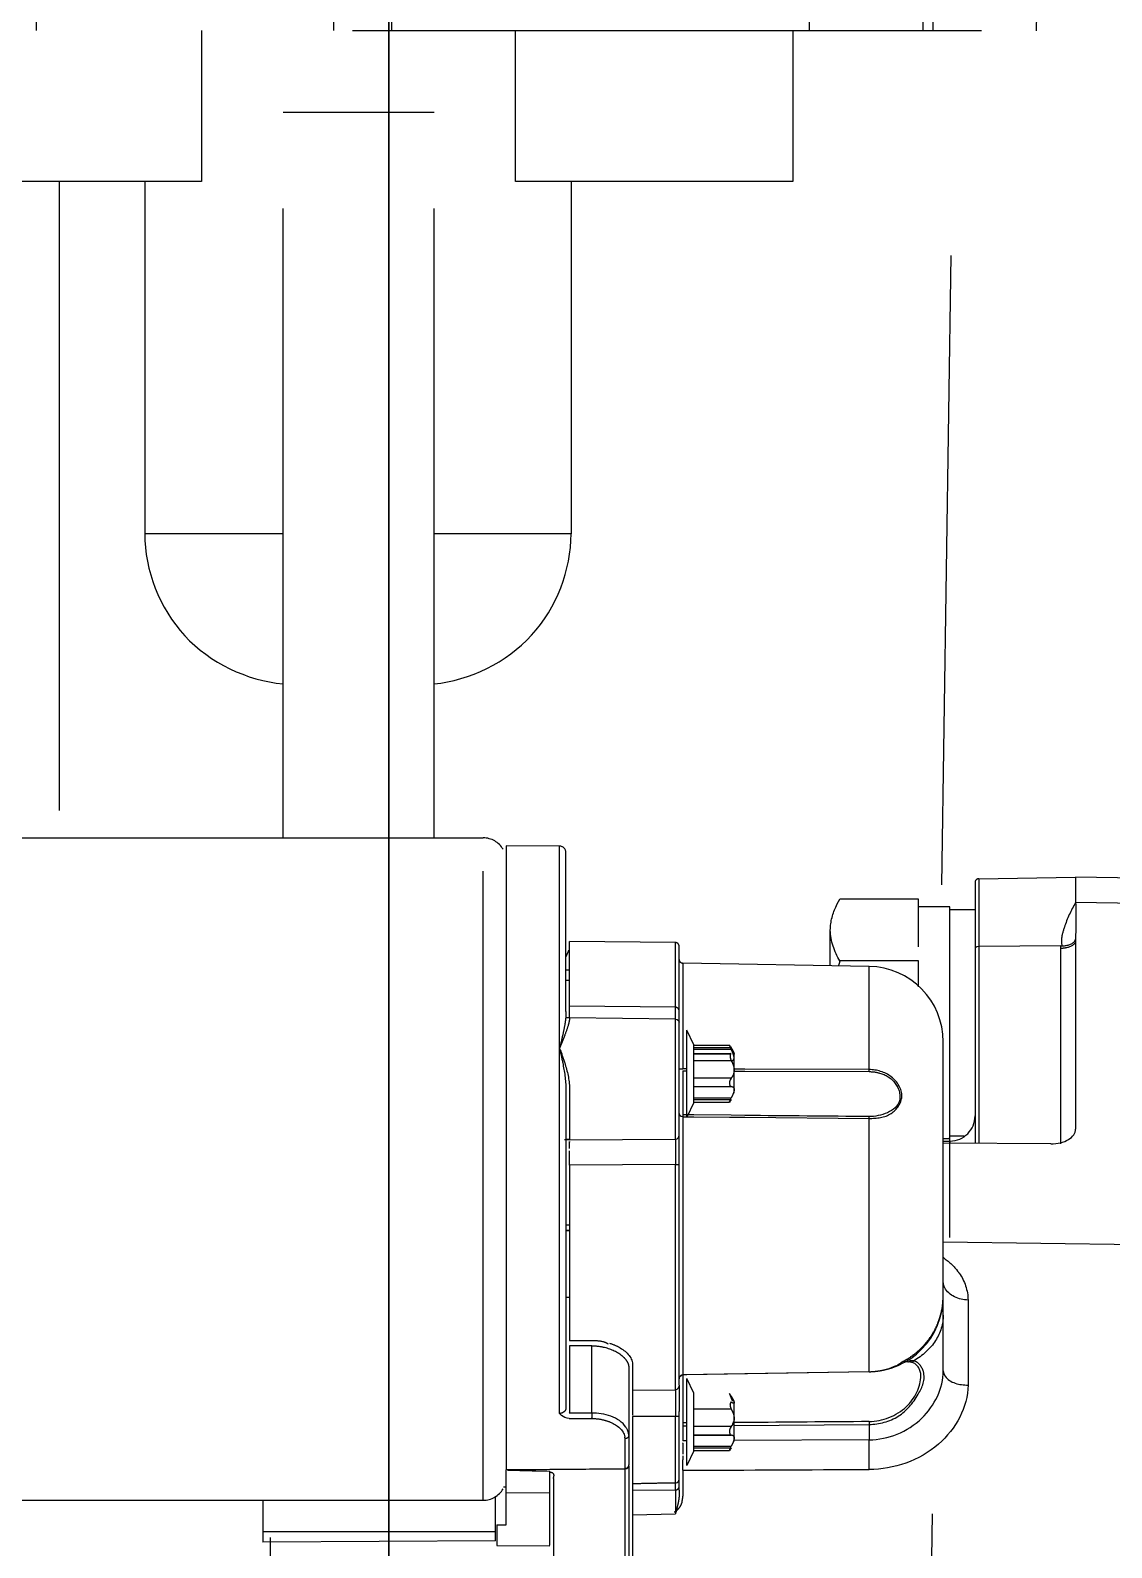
# Model space of a CAD drawing. Header units: millimetres. Extents: x 17886 to 18265, y -8727 to -7321.
# Drawn here: x 17938.202 to 17939.062, y -8657.989 to -8656.784 of the extents above; entities that cross this region are included whole.
import ezdxf

# ---------------------------------------------------------------- set-up
doc = ezdxf.new("R2010")
doc.units = ezdxf.units.MM
doc.linetypes.add('EPL_DASH', pattern=[1, 0.5, -0.5])
for name, color, linetype in [('09__COSM', 7, 'Continuous'), ('2630768_VG06DXF_CONTINUOUS_LINE', 7, 'Continuous'), ('3884027_DKREDXF_CONTINUOUS_LINE', 7, 'Continuous')]:
    doc.layers.add(name, color=color, linetype=linetype)
doc.layers.add('CRTANJE', color=4, linetype='Continuous', lineweight=30)

msp = doc.modelspace()

# ---------------------------------------------------------------- linework, layer by layer
at = {"layer": '09__COSM', "color": 2, "linetype": 'EPL_DASH'}
msp.add_line((17938.89657, -8659.4622), (17938.94041, -8656.54294), dxfattribs=at)
at = {"layer": '2630768_VG06DXF_CONTINUOUS_LINE', "color": 7, "linetype": 'EPL_DASH'}
msp.add_line((17939.0018, -8656.78385), (17939.002, -8656.77057), dxfattribs=at)
at = {"layer": '3884027_DKREDXF_CONTINUOUS_LINE', "color": 7, "linetype": 'EPL_DASH'}
for p, q in [((17938.20665, -8656.77057), (17938.20665, -8656.78357)), ((17938.48918, -8656.77057), (17938.48918, -8656.78357)), ((17938.91141, -8656.77057), (17938.91141, -8656.78357)), ((17938.91951, -8656.77057), (17938.91951, -8656.78357)), ((17938.90797, -8657.51182), (17938.90797, -8657.47392)), ((17938.93297, -8657.66407), (17938.93297, -8657.48007)), ((17938.63074, -8657.56828), (17938.63074, -8657.50763)), ((17939.03297, -8657.50569), (17939.03297, -8657.50697)), ((17938.90797, -8657.54353), (17938.90797, -8657.52299)), ((17938.62777, -8657.5633), (17938.62777, -8657.56544)), ((17938.71734, -8657.57034), (17938.71777, -8657.57162)), ((17938.72405, -8657.64718), (17938.72405, -8657.57793)), ((17938.72952, -8657.62042), (17938.72952, -8657.58966)), ((17938.7592, -8657.59207), (17938.72952, -8657.59207)), ((17938.72952, -8657.59684), (17938.7592, -8657.59684)), ((17938.7592, -8657.59684), (17938.75846, -8657.59651)), ((17938.76152, -8657.60972), (17938.76152, -8657.5971)), ((17938.7193, -8657.60877), (17938.72072, -8657.60876)), ((17938.72405, -8657.60878), (17938.72072, -8657.60876)), ((17938.72072, -8657.61037), (17938.72072, -8657.64532)), ((17938.72072, -8657.61037), (17938.72405, -8657.61038)), ((17938.77008, -8657.60897), (17938.76152, -8657.60893)), ((17938.76152, -8657.61053), (17938.77009, -8657.61056)), ((17938.86882, -8657.60938), (17938.77008, -8657.60897)), ((17938.77009, -8657.61056), (17938.86882, -8657.61095)), ((17938.86882, -8657.61095), (17938.86882, -8657.60938)), ((17938.63074, -8657.62427), (17938.63074, -8657.66528)), ((17938.72952, -8657.63546), (17938.72952, -8657.63432)), ((17938.93277, -8657.62754), (17938.93277, -8657.74282)), ((17938.71929, -8657.64642), (17938.72072, -8657.64674)), ((17938.72072, -8657.64532), (17938.72072, -8657.64675)), ((17938.62777, -8657.66447), (17938.63056, -8657.66451)), ((17938.63074, -8657.67613), (17938.63074, -8657.67402)), ((17938.63074, -8657.68533), (17938.63074, -8657.82455)), ((17938.63077, -8657.74996), (17938.63077, -8657.76577)), ((17938.63072, -8657.82874), (17938.63072, -8657.88073)), ((17938.64829, -8657.82882), (17938.63072, -8657.82874)), ((17938.63074, -8657.82455), (17938.64832, -8657.82463)), ((17938.68074, -8657.84347), (17938.68074, -8657.86398)), ((17938.7193, -8657.85237), (17938.72072, -8657.85199)), ((17938.72072, -8657.85151), (17938.72072, -8657.89015)), ((17938.724, -8657.85193), (17938.72072, -8657.85199)), ((17938.86882, -8657.84941), (17938.724, -8657.85193)), ((17938.71777, -8657.86012), (17938.71777, -8657.88092)), ((17938.72405, -8657.92401), (17938.72405, -8657.85476)), ((17938.68074, -8657.8682), (17938.68074, -8657.87181)), ((17938.68074, -8657.87167), (17938.68074, -8657.87568)), ((17938.68074, -8657.87568), (17938.68074, -8657.88033)), ((17938.72952, -8657.89724), (17938.72952, -8657.86649)), ((17938.7592, -8657.8689), (17938.75874, -8657.86812)), ((17938.62353, -8657.88342), (17938.62281, -8657.88258)), ((17938.62708, -8657.88585), (17938.62554, -8657.8851)), ((17938.63045, -8657.88647), (17938.64827, -8657.88655)), ((17938.64829, -8657.88231), (17938.63048, -8657.88223)), ((17938.68074, -8657.88033), (17938.68075, -8657.8839)), ((17938.68074, -8657.88505), (17938.68074, -8657.94371)), ((17938.7592, -8657.87922), (17938.72952, -8657.87922)), ((17938.72072, -8657.8925), (17938.72072, -8657.90422)), ((17938.72072, -8657.90615), (17938.72072, -8657.90585)), ((17938.72952, -8657.91229), (17938.72952, -8657.91114)), ((17938.67777, -8657.92451), (17938.67777, -8657.92353)), ((17938.72071, -8657.92366), (17938.72071, -8657.91931)), ((17938.72072, -8657.92772), (17938.72071, -8657.92366)), ((17938.58027, -8657.92704), (17938.61498, -8657.92677)), ((17938.6748, -8657.92681), (17938.58145, -8657.92751)), ((17938.61498, -8657.92677), (17938.6179, -8657.92675)), ((17938.615, -8657.94576), (17938.615, -8657.92844)), ((17938.6179, -8657.92675), (17938.6748, -8657.92632)), ((17938.72072, -8657.92772), (17938.72072, -8657.94838)), ((17938.57192, -8657.98369), (17938.57192, -8657.94839)), ((17938.61502, -8657.98725), (17938.61502, -8657.94576)), ((17938.71777, -8657.94341), (17938.71777, -8657.94729)), ((17938.68068, -8657.95001), (17938.68069, -8657.95655)), ((17938.68069, -8657.95655), (17938.68072, -8657.96313)), ((17938.57277, -8657.97104), (17938.57277, -8657.98746)), ((17938.57277, -8657.97104), (17938.58027, -8657.9711)), ((17938.68072, -8657.96313), (17938.68072, -8658.04907)), ((17938.57192, -8657.98369), (17938.38692, -8657.98479)), ((17938.57277, -8657.98746), (17938.61502, -8657.9877))]:
    msp.add_line(p, q, dxfattribs=at)
at = {"layer": '3884027_DKREDXF_CONTINUOUS_LINE', "color": 6, "linetype": 'EPL_DASH'}
for p, q in [((17938.44297, -8656.77057), (17938.44297, -8656.78357)), ((17938.8211, -8656.77057), (17938.8211, -8656.78357)), ((17936.45812, -8656.78357), (17939.08297, -8656.78357)), ((17938.33812, -8656.78357), (17938.33812, -8656.90357)), ((17938.40297, -8657.42523), (17938.40297, -8656.78357)), ((17938.52297, -8657.42523), (17938.52297, -8656.78357)), ((17938.58782, -8656.90357), (17938.58782, -8656.78357)), ((17938.80814, -8656.78357), (17938.80814, -8656.90357)), ((17938.52297, -8656.84873), (17938.40297, -8656.84873)), ((17938.33812, -8656.90357), (17938.01297, -8656.90357)), ((17938.22494, -8656.90357), (17938.22494, -8657.42523)), ((17938.29306, -8656.90357), (17938.29306, -8657.18357)), ((17938.80814, -8656.90357), (17938.58782, -8656.90357)), ((17938.6319, -8656.90357), (17938.6319, -8657.18357)), ((17938.40297, -8657.18357), (17938.29306, -8657.18357)), ((17938.6319, -8657.18357), (17938.52297, -8657.18357)), ((17938.13938, -8657.42523), (17938.56211, -8657.42523)), ((17938.56211, -8657.95155), (17938.56211, -8657.42523)), ((17938.58027, -8657.43146), (17938.58027, -8657.92704)), ((17938.62281, -8657.43183), (17938.58027, -8657.43146)), ((17938.62281, -8657.88258), (17938.62281, -8657.43183)), ((17938.62777, -8657.5633), (17938.62777, -8657.43683)), ((17938.95297, -8657.46074), (17938.95297, -8657.66792)), ((17938.95592, -8657.45774), (17939.03297, -8657.45639)), ((17938.95592, -8657.45774), (17938.95592, -8657.66794)), ((17939.03297, -8657.45639), (17939.03297, -8657.47668)), ((17939.08297, -8657.45727), (17939.03297, -8657.45639)), ((17938.90797, -8657.47392), (17938.84556, -8657.47392)), ((17939.08297, -8657.47739), (17939.03298, -8657.47668)), ((17938.93297, -8657.48007), (17938.90797, -8657.48007)), ((17938.93297, -8657.48207), (17938.95297, -8657.48207)), ((17938.83797, -8657.52683), (17938.83797, -8657.49846)), ((17938.7148, -8657.50837), (17938.63074, -8657.50763)), ((17938.7148, -8657.66464), (17938.7148, -8657.50837)), ((17938.71777, -8657.86012), (17938.71777, -8657.51137)), ((17939.02122, -8657.51098), (17938.95592, -8657.51156)), ((17939.02118, -8657.66831), (17939.02118, -8657.51308)), ((17939.03297, -8657.50697), (17939.03297, -8657.65661)), ((17938.72072, -8657.52478), (17938.72072, -8657.60876)), ((17938.86882, -8657.52736), (17938.72072, -8657.52478)), ((17938.90797, -8657.52299), (17938.84556, -8657.52299)), ((17938.86882, -8657.60938), (17938.86882, -8657.52736)), ((17938.63072, -8657.53864), (17938.62773, -8657.53863)), ((17938.63077, -8657.53026), (17938.62777, -8657.53024)), ((17938.7148, -8657.5598), (17938.63074, -8657.55906)), ((17938.62774, -8657.5679), (17938.63074, -8657.56792)), ((17938.7148, -8657.56915), (17938.63074, -8657.56828)), ((17938.72952, -8657.58966), (17938.72405, -8657.57793)), ((17938.92777, -8657.84876), (17938.92777, -8657.58736)), ((17938.72952, -8657.58995), (17938.75787, -8657.58995)), ((17938.7592, -8657.59332), (17938.72952, -8657.59332)), ((17938.72952, -8657.59651), (17938.75851, -8657.59651)), ((17938.7592, -8657.59207), (17938.75874, -8657.59129)), ((17938.76152, -8657.5961), (17938.75879, -8657.59136)), ((17938.76152, -8657.5971), (17938.76152, -8657.5961)), ((17938.7592, -8657.60239), (17938.72952, -8657.60239)), ((17938.76152, -8657.62804), (17938.76152, -8657.60972)), ((17938.7592, -8657.61607), (17938.72952, -8657.61607)), ((17938.72952, -8657.63432), (17938.72952, -8657.62042)), ((17938.72952, -8657.62285), (17938.75955, -8657.62285)), ((17938.72952, -8657.62288), (17938.7592, -8657.62288)), ((17938.72952, -8657.62289), (17938.75895, -8657.62289)), ((17938.75781, -8657.62073), (17938.75805, -8657.62201)), ((17938.7592, -8657.62288), (17938.75894, -8657.62288)), ((17938.7592, -8657.62288), (17938.75957, -8657.62285)), ((17938.62777, -8657.62493), (17938.62777, -8657.87881)), ((17938.72952, -8657.63546), (17938.72405, -8657.64718)), ((17938.72952, -8657.6318), (17938.7592, -8657.6318)), ((17938.72952, -8657.63305), (17938.7592, -8657.63305)), ((17938.72952, -8657.63517), (17938.75787, -8657.63517)), ((17938.7592, -8657.63305), (17938.75874, -8657.63382)), ((17938.72395, -8657.64535), (17938.72072, -8657.64532)), ((17938.72072, -8657.64674), (17938.72072, -8657.85151)), ((17938.72072, -8657.64675), (17938.72394, -8657.64678)), ((17938.72394, -8657.64678), (17938.72942, -8657.64683)), ((17938.72943, -8657.64541), (17938.72395, -8657.64535)), ((17938.72942, -8657.64683), (17938.75776, -8657.64709)), ((17938.75908, -8657.64569), (17938.72943, -8657.64541)), ((17938.75776, -8657.64709), (17938.77008, -8657.6472)), ((17938.77009, -8657.64579), (17938.75908, -8657.64569)), ((17938.77008, -8657.6472), (17938.86882, -8657.64811)), ((17938.86882, -8657.64811), (17938.86882, -8657.64671)), ((17938.86882, -8657.84942), (17938.86882, -8657.64811)), ((17938.63074, -8657.66528), (17938.7148, -8657.66464)), ((17938.7148, -8657.66464), (17938.7148, -8657.67155)), ((17938.7148, -8657.67155), (17938.7148, -8657.67775)), ((17938.92777, -8657.66624), (17938.93318, -8657.66619)), ((17939.01314, -8657.66831), (17938.92777, -8657.66776)), ((17938.93297, -8657.66207), (17938.94445, -8657.66207)), ((17938.93318, -8657.6678), (17938.93318, -8657.66619)), ((17938.7148, -8657.67775), (17938.7148, -8657.68477)), ((17938.7148, -8657.68477), (17938.63074, -8657.68533)), ((17938.7148, -8657.86374), (17938.7148, -8657.68477)), ((17938.62777, -8657.73282), (17938.63074, -8657.73277)), ((17938.63074, -8657.73721), (17938.62777, -8657.73726)), ((17938.63074, -8657.73744), (17938.62777, -8657.73749)), ((17938.92759, -8657.74613), (17939.08297, -8657.74835)), ((17938.63074, -8657.79037), (17938.62777, -8657.79041)), ((17938.94742, -8657.79244), (17938.94742, -8657.86002)), ((17938.64829, -8657.88231), (17938.64829, -8657.82882)), ((17938.67777, -8657.84605), (17938.67777, -8657.92353)), ((17938.86882, -8657.84942), (17938.72072, -8657.85201)), ((17938.68074, -8657.86398), (17938.7148, -8657.86374)), ((17938.72952, -8657.86649), (17938.72405, -8657.85476)), ((17938.7148, -8657.86653), (17938.7148, -8657.87143)), ((17938.7148, -8657.87143), (17938.7148, -8657.87782)), ((17938.76152, -8657.87292), (17938.7592, -8657.8689)), ((17938.76152, -8657.90486), (17938.76152, -8657.87292)), ((17938.7148, -8657.88489), (17938.68074, -8657.88505)), ((17938.7148, -8657.87782), (17938.7148, -8657.88489)), ((17938.7148, -8657.94341), (17938.7148, -8657.88489)), ((17938.71777, -8657.94041), (17938.71777, -8657.88092)), ((17938.86882, -8657.88902), (17938.86882, -8657.90349)), ((17938.72405, -8657.89012), (17938.72072, -8657.89015)), ((17938.72072, -8657.8925), (17938.72405, -8657.89247)), ((17938.7592, -8657.8929), (17938.72952, -8657.8929)), ((17938.72952, -8657.91114), (17938.72952, -8657.89724)), ((17938.72952, -8657.89968), (17938.75955, -8657.89968)), ((17938.72952, -8657.89971), (17938.7592, -8657.89971)), ((17938.72952, -8657.89972), (17938.75895, -8657.89972)), ((17938.75781, -8657.89756), (17938.75805, -8657.89884)), ((17938.7592, -8657.89971), (17938.75894, -8657.89971)), ((17938.7592, -8657.89971), (17938.75957, -8657.89968)), ((17938.77011, -8657.88978), (17938.7615, -8657.88985)), ((17938.76152, -8657.89217), (17938.86882, -8657.89129)), ((17938.6748, -8657.92632), (17938.6748, -8657.90258)), ((17938.72402, -8657.9042), (17938.72072, -8657.90422)), ((17938.72952, -8657.91229), (17938.72405, -8657.92401)), ((17938.72952, -8657.90862), (17938.7592, -8657.90862)), ((17938.72952, -8657.90987), (17938.7592, -8657.90987)), ((17938.72952, -8657.912), (17938.75787, -8657.912)), ((17938.7592, -8657.90987), (17938.75874, -8657.91065)), ((17938.86882, -8657.90349), (17938.76158, -8657.90402)), ((17938.67777, -8657.92451), (17938.67777, -8658.04566)), ((17938.58027, -8657.9711), (17938.58027, -8657.92748)), ((17938.60381, -8657.92813), (17938.615, -8657.92844)), ((17938.61797, -8657.93417), (17938.61797, -8658.06701)), ((17938.6748, -8658.04796), (17938.6748, -8657.92681)), ((17938.71735, -8657.93653), (17938.71777, -8657.93516)), ((17938.72072, -8657.92772), (17938.72407, -8657.9277)), ((17938.58027, -8657.94111), (17938.5782, -8657.94111)), ((17938.58027, -8657.94546), (17938.615, -8657.94576)), ((17938.7148, -8657.94341), (17938.68074, -8657.94371)), ((17938.71777, -8657.94341), (17938.71777, -8657.94073)), ((17938.13938, -8657.95155), (17938.56211, -8657.95155)), ((17938.38692, -8657.95155), (17938.38692, -8657.98479)), ((17938.68072, -8657.96313), (17938.71482, -8657.96241)), ((17938.57192, -8657.9767), (17938.38692, -8657.9767)), ((17938.39297, -8658.46018), (17938.39297, -8657.98105))]:
    msp.add_line(p, q, dxfattribs=at)
for points in [[(17938.95592, -8657.51156), (17938.95444, -8657.51177), (17938.95336, -8657.51233), (17938.95297, -8657.51309)], [(17938.75783, -8657.58995), (17938.75781, -8657.59008), (17938.75805, -8657.59082)], [(17938.75874, -8657.59129), (17938.75838, -8657.59068), (17938.75791, -8657.59), (17938.75783, -8657.58995)], [(17938.75805, -8657.59082), (17938.75833, -8657.59151), (17938.75872, -8657.59236), (17938.7592, -8657.59332)], [(17938.7592, -8657.61607), (17938.75841, -8657.61739), (17938.75792, -8657.61907), (17938.75781, -8657.62073)], [(17938.75894, -8657.62288), (17938.75871, -8657.62282), (17938.75833, -8657.62251), (17938.75805, -8657.62201)], [(17938.75783, -8657.63517), (17938.75781, -8657.63504), (17938.75805, -8657.63429)], [(17938.75874, -8657.63382), (17938.75838, -8657.63444), (17938.75791, -8657.63512), (17938.75783, -8657.63517)], [(17938.75805, -8657.63429), (17938.75833, -8657.6336), (17938.75872, -8657.63276), (17938.7592, -8657.6318)], [(17938.7148, -8657.66464), (17938.71625, -8657.66425), (17938.71735, -8657.66319), (17938.71777, -8657.66167)], [(17938.7148, -8657.68477), (17938.71626, -8657.68478), (17938.71734, -8657.68481), (17938.71777, -8657.68484)], [(17938.7148, -8657.86374), (17938.71625, -8657.86336), (17938.71735, -8657.86231), (17938.71777, -8657.86082)], [(17938.71777, -8657.88514), (17938.71739, -8657.88502), (17938.71634, -8657.88492), (17938.7148, -8657.88489)], [(17938.7592, -8657.8929), (17938.75841, -8657.89422), (17938.75792, -8657.8959), (17938.75781, -8657.89756)], [(17938.75894, -8657.89971), (17938.75871, -8657.89965), (17938.75833, -8657.89934), (17938.75805, -8657.89884)], [(17938.75783, -8657.912), (17938.75781, -8657.91187), (17938.75805, -8657.91112)], [(17938.75874, -8657.91065), (17938.75838, -8657.91127), (17938.75791, -8657.91194), (17938.75783, -8657.912)], [(17938.75805, -8657.91112), (17938.75833, -8657.91043), (17938.75872, -8657.90958), (17938.7592, -8657.90862)], [(17938.7148, -8657.93785), (17938.71625, -8657.93749), (17938.71735, -8657.93653)]]:
    msp.add_lwpolyline(points, dxfattribs=at)
at = {"layer": '3884027_DKREDXF_CONTINUOUS_LINE', "color": 7, "linetype": 'EPL_DASH'}
for points in [[(17939.02118, -8657.51308), (17939.02118, -8657.51238), (17939.0212, -8657.51168), (17939.02122, -8657.51098)], [(17938.7148, -8657.56915), (17938.71626, -8657.56948), (17938.71734, -8657.57034)], [(17938.71777, -8657.60887), (17938.71819, -8657.60881), (17938.7193, -8657.60877)], [(17938.71777, -8657.64425), (17938.71818, -8657.64552), (17938.71929, -8657.64642)], [(17938.90432, -8657.84084), (17938.90381, -8657.84138), (17938.9032, -8657.84177), (17938.90255, -8657.84196)], [(17938.71777, -8657.85495), (17938.71819, -8657.85345), (17938.7193, -8657.85237)], [(17938.75874, -8657.86812), (17938.75838, -8657.8675), (17938.75791, -8657.86683), (17938.75781, -8657.8669), (17938.75805, -8657.86765)], [(17938.75805, -8657.86765), (17938.75833, -8657.86834), (17938.75872, -8657.86919), (17938.7592, -8657.87015)], [(17938.62554, -8657.8851), (17938.6244, -8657.88426), (17938.62353, -8657.88342)], [(17938.63045, -8657.88647), (17938.62877, -8657.88631), (17938.62708, -8657.88585)], [(17938.63072, -8657.88073), (17938.63069, -8657.88124), (17938.63061, -8657.88174), (17938.63048, -8657.88223)], [(17938.72072, -8657.89015), (17938.72072, -8657.89141), (17938.72072, -8657.89196), (17938.72072, -8657.8925)], [(17938.67777, -8657.92353), (17938.67737, -8657.92492), (17938.67628, -8657.92594), (17938.6748, -8657.92632)], [(17938.67777, -8657.92451), (17938.67737, -8657.92565), (17938.67629, -8657.92649), (17938.6748, -8657.92681)]]:
    msp.add_lwpolyline(points, dxfattribs=at)
at = {"layer": '3884027_DKREDXF_CONTINUOUS_LINE', "color": 6, "linetype": 'EPL_DASH'}
for centre, radius, start, end in [((17938.56211, -8657.44339), 0.01816, 30, 90), ((17938.62277, -8657.43683), 0.005, 0, 89.5), ((17938.95597, -8657.46074), 0.003, 91.00001, 180.00038), ((17938.71477, -8657.51137), 0.003, 359.98688, 89.49988), ((17939.04023, -8657.50703), 0.01857, 177.2635, 192.43437), ((17938.72077, -8657.52178), 0.003, 180, 269), ((17939.0823, -8657.59136), 0.24641, 163.89198, 164.84155), ((17938.86777, -8657.58736), 0.06, 359.99998, 89), ((17938.71477, -8657.5628), 0.003, 359.99747, 89.49997), ((17938.93297, -8657.64619), 0.02, 270.59998, 359.99811), ((17938.90463, -8657.79636), 0.04383, 35.32027, 38.84358), ((17938.86777, -8657.78943), 0.06, 271, 0.00002), ((17938.86836, -8657.78855), 0.05941, 344.8471, 357.03111), ((17938.86916, -8657.7886), 0.05861, 357.04445, 359.99717), ((17938.869, -8657.7887), 0.05875, 341.46236, 344.82822), ((17938.86835, -8657.78846), 0.05945, 330.89954, 338.09092), ((17938.86865, -8657.78858), 0.05912, 338.09422, 341.46257), ((17938.86823, -8657.78837), 0.0596, 312.15046, 318.3268), ((17938.86813, -8657.78828), 0.05972, 318.32384, 322.64641), ((17938.86833, -8657.78843), 0.05947, 322.64805, 330.88746), ((17938.86788, -8657.78798), 0.06012, 296.47382, 303.60204), ((17938.86788, -8657.78795), 0.06014, 303.58966, 312.12808), ((17938.72077, -8657.85501), 0.003, 91, 180), ((17938.75094, -8657.8863), 0.0106, 333.5491, 345.86375), ((17938.66529, -8657.90276), 0.00951, 1.06313, 10.50362), ((17938.56211, -8657.93339), 0.01816, 270, 330), ((17938.71477, -8657.94041), 0.003, 270.50002, 0.00159)]:
    msp.add_arc(centre, radius, start, end, dxfattribs=at)
at = {"layer": '3884027_DKREDXF_CONTINUOUS_LINE', "color": 7, "linetype": 'EPL_DASH'}
for centre, radius, start, end in [((17938.50395, -8657.45876), 0.13808, 333.78801, 334.72864), ((17938.90111, -8657.86948), 0.02883, 87.0121, 90.19925), ((17938.90134, -8657.86524), 0.02458, 83.03318, 87.04104), ((17938.86777, -8657.79045), 0.05897, 271.01372, 275.79041), ((17938.86793, -8657.79172), 0.05769, 275.7618, 280.43905), ((17938.86838, -8657.79431), 0.05506, 280.46738, 284.94835), ((17938.8696, -8657.79877), 0.05044, 284.91721, 289.17409), ((17938.87698, -8657.81686), 0.03089, 294.79941, 297.72206), ((17938.89645, -8657.86694), 0.02571, 76.27743, 81.75073), ((17939.44885, -8657.86744), 0.76812, 179.74212, 180.05712), ((17941.05031, -8657.91299), 2.32961, 179.86028, 180.04997), ((17938.92166, -8657.90783), 0.20095, 179.52119, 179.85264), ((17940.20436, -8657.91918), 1.48366, 179.88398, 180.0049), ((17940.68649, -8657.94373), 2.00582, 179.88227, 180.17923), ((17938.70333, -8657.948), 0.01739, 344.14993, 358.74441)]:
    msp.add_arc(centre, radius, start, end, dxfattribs=at)
at = {"layer": '3884027_DKREDXF_CONTINUOUS_LINE', "color": 6, "linetype": 'EPL_DASH'}
msp.add_ellipse((17939.01297, -8657.65638), major_axis=(0.02, -0.00036), ratio=0.5962217, start_param=-1.5513445, end_param=0.0107251, dxfattribs=at)
at = {"layer": '3884027_DKREDXF_CONTINUOUS_LINE', "color": 7, "linetype": 'EPL_DASH'}
for centre, start_param, end_param in [((17938.90797, -8657.57207), -1.5320475, -1.5218638), ((17938.93297, -8657.57207), -1.5809704, -1.5707963)]:
    msp.add_ellipse(centre, major_axis=(0.51111, 0), ratio=0.18, start_param=start_param, end_param=end_param, dxfattribs=at)
at = {"layer": '3884027_DKREDXF_CONTINUOUS_LINE', "color": 6, "linetype": 'EPL_DASH'}
for points, knots in [([(17938.29306, -8657.18357), (17938.29306, -8657.21257), (17938.31611, -8657.27286), (17938.37411, -8657.30001), (17938.40297, -8657.3029)], [0, 0, 0, 0, 0.5000009, 1, 1, 1, 1]), ([(17938.52297, -8657.30287), (17938.5517, -8657.2999), (17938.60918, -8657.27234), (17938.6319, -8657.21242), (17938.6319, -8657.18357)], [0, 0, 0, 0, 0.5002305, 1, 1, 1, 1]), ([(17938.84284, -8657.47906), (17938.84326, -8657.47819), (17938.84413, -8657.47646), (17938.84507, -8657.47476), (17938.84556, -8657.47392)], [0, 0, 0, 0, 0.4964657, 1, 1, 1, 1]), ([(17938.76043, -8657.59592), (17938.76025, -8657.59548), (17938.75985, -8657.59461), (17938.75942, -8657.59375), (17938.7592, -8657.59332)], [0, 0, 0, 0, 0.4986291, 1, 1, 1, 1]), ([(17938.76122, -8657.59812), (17938.76112, -8657.59776), (17938.76088, -8657.59702), (17938.76059, -8657.59629), (17938.76043, -8657.59592)], [0, 0, 0, 0, 0.482128, 1, 1, 1, 1]), ([(17938.76152, -8657.59994), (17938.76152, -8657.59965), (17938.76145, -8657.59904), (17938.76131, -8657.59844), (17938.76122, -8657.59812)], [0, 0, 0, 0, 0.4644016, 1, 1, 1, 1]), ([(17938.76152, -8657.60972), (17938.76152, -8657.61052), (17938.76131, -8657.61207), (17938.76077, -8657.61353), (17938.76043, -8657.6142)], [0, 0, 0, 0, 0.5157249, 1, 1, 1, 1]), ([(17938.86882, -8657.64811), (17938.87479, -8657.64817), (17938.88686, -8657.6471), (17938.89851, -8657.63014), (17938.88731, -8657.61272), (17938.87497, -8657.6094), (17938.86882, -8657.60938)], [0, 0, 0, 0, 0.2557013, 0.4838902, 0.736583, 1, 1, 1, 1]), ([(17938.87709, -8657.61206), (17938.88193, -8657.61339), (17938.8909, -8657.61863), (17938.89719, -8657.64029), (17938.87787, -8657.64672), (17938.86882, -8657.64671)], [0, 0, 0, 0, 0.2666085, 0.5188292, 1, 1, 1, 1]), ([(17938.76043, -8657.6142), (17938.76026, -8657.61455), (17938.75988, -8657.6152), (17938.75943, -8657.61581), (17938.7592, -8657.61607)], [0, 0, 0, 0, 0.526348, 1, 1, 1, 1]), ([(17938.75957, -8657.62286), (17938.76007, -8657.62287), (17938.76122, -8657.62337), (17938.76152, -8657.62458), (17938.76152, -8657.62518)], [0, 0, 0, 0, 0.4529633, 1, 1, 1, 1]), ([(17938.76043, -8657.62919), (17938.76025, -8657.62964), (17938.75985, -8657.63051), (17938.75942, -8657.63137), (17938.7592, -8657.6318)], [0, 0, 0, 0, 0.4986291, 1, 1, 1, 1]), ([(17938.76122, -8657.627), (17938.76112, -8657.62736), (17938.76088, -8657.6281), (17938.76059, -8657.62882), (17938.76043, -8657.62919)], [0, 0, 0, 0, 0.482128, 1, 1, 1, 1]), ([(17938.76152, -8657.62518), (17938.76152, -8657.62547), (17938.76145, -8657.62608), (17938.76131, -8657.62668), (17938.76122, -8657.627)], [0, 0, 0, 0, 0.4644016, 1, 1, 1, 1]), ([(17938.92888, -8657.78265), (17938.92853, -8657.78194), (17938.92798, -8657.78049), (17938.92777, -8657.77895), (17938.92777, -8657.7782)], [0, 0, 0, 0, 0.5113412, 1, 1, 1, 1]), ([(17938.86882, -8657.89129), (17938.87685, -8657.89123), (17938.89339, -8657.8868), (17938.90774, -8657.86968), (17938.91537, -8657.85172), (17938.90804, -8657.84165), (17938.90432, -8657.84084)], [0, 0, 0, 0, 0.3110096, 0.6142311, 0.8526287, 1, 1, 1, 1]), ([(17938.86882, -8657.90349), (17938.8839, -8657.90346), (17938.91361, -8657.89165), (17938.92777, -8657.86253), (17938.92777, -8657.84876)], [0, 0, 0, 0, 0.5228491, 1, 1, 1, 1]), ([(17938.86882, -8657.88902), (17938.87945, -8657.88866), (17938.8998, -8657.88138), (17938.91006, -8657.86143), (17938.90991, -8657.85231)], [0, 0, 0, 0, 0.5383481, 1, 1, 1, 1]), ([(17938.90372, -8657.84231), (17938.90353, -8657.84224), (17938.90314, -8657.84212), (17938.90275, -8657.84201), (17938.90255, -8657.84196)], [0, 0, 0, 0, 0.4933963, 1, 1, 1, 1]), ([(17938.92777, -8657.84876), (17938.92777, -8657.85023), (17938.93101, -8657.85816), (17938.94091, -8657.85996), (17938.94742, -8657.86002)], [0, 0, 0, 0, 0.184868, 1, 1, 1, 1]), ([(17938.7148, -8657.86374), (17938.7148, -8657.86411), (17938.7148, -8657.86504), (17938.7148, -8657.86597), (17938.7148, -8657.86653)], [0, 0, 0, 0, 0.3962446, 1, 1, 1, 1]), ([(17938.94742, -8657.86002), (17938.94742, -8657.87748), (17938.92673, -8657.9144), (17938.8884, -8657.92698), (17938.86882, -8657.92707)], [0, 0, 0, 0, 0.4713377, 1, 1, 1, 1]), ([(17938.67777, -8657.90007), (17938.67777, -8657.89778), (17938.67281, -8657.88584), (17938.65812, -8657.88237), (17938.64829, -8657.88231)], [0, 0, 0, 0, 0.1890645, 1, 1, 1, 1]), ([(17938.65649, -8657.88742), (17938.65885, -8657.88791), (17938.66609, -8657.89007), (17938.67367, -8657.89576), (17938.67464, -8657.90102)], [0, 0, 0, 0, 0.3097322, 1, 1, 1, 1]), ([(17938.7592, -8657.87922), (17938.75943, -8657.87959), (17938.75988, -8657.88039), (17938.76026, -8657.88122), (17938.76044, -8657.88165)], [0, 0, 0, 0, 0.481677, 1, 1, 1, 1]), ([(17938.76044, -8657.88165), (17938.7606, -8657.88204), (17938.7609, -8657.88284), (17938.76113, -8657.88367), (17938.76122, -8657.88408)], [0, 0, 0, 0, 0.4973691, 1, 1, 1, 1]), ([(17938.76122, -8657.88408), (17938.76132, -8657.88449), (17938.76146, -8657.88531), (17938.76152, -8657.88614), (17938.76152, -8657.88655)], [0, 0, 0, 0, 0.5055169, 1, 1, 1, 1]), ([(17938.76152, -8657.88655), (17938.76152, -8657.88694), (17938.76147, -8657.88773), (17938.76132, -8657.88851), (17938.76122, -8657.88889)], [0, 0, 0, 0, 0.505469, 1, 1, 1, 1]), ([(17938.67777, -8657.90007), (17938.67777, -8657.90073), (17938.67701, -8657.90214), (17938.67554, -8657.90257), (17938.6748, -8657.90258)], [0, 0, 0, 0, 0.4672398, 1, 1, 1, 1]), ([(17938.76043, -8657.89102), (17938.76026, -8657.89138), (17938.75988, -8657.89203), (17938.75943, -8657.89263), (17938.7592, -8657.8929)], [0, 0, 0, 0, 0.526348, 1, 1, 1, 1]), ([(17938.75957, -8657.89969), (17938.76007, -8657.8997), (17938.76122, -8657.90019), (17938.76152, -8657.90141), (17938.76152, -8657.90201)], [0, 0, 0, 0, 0.4529633, 1, 1, 1, 1]), ([(17938.76043, -8657.90602), (17938.76025, -8657.90646), (17938.75985, -8657.90734), (17938.75942, -8657.9082), (17938.7592, -8657.90862)], [0, 0, 0, 0, 0.4986291, 1, 1, 1, 1]), ([(17938.76122, -8657.90383), (17938.76112, -8657.90419), (17938.76088, -8657.90493), (17938.76059, -8657.90565), (17938.76043, -8657.90602)], [0, 0, 0, 0, 0.482128, 1, 1, 1, 1]), ([(17938.76152, -8657.90201), (17938.76152, -8657.9023), (17938.76145, -8657.90291), (17938.76131, -8657.90351), (17938.76122, -8657.90383)], [0, 0, 0, 0, 0.4644016, 1, 1, 1, 1]), ([(17938.86882, -8657.92707), (17938.86873, -8657.92083), (17938.86869, -8657.91297), (17938.86878, -8657.90512), (17938.86882, -8657.90349)], [0, 0, 0, 0, 0.7932528, 1, 1, 1, 1]), ([(17938.71487, -8657.94919), (17938.71486, -8657.95027), (17938.71486, -8657.95247), (17938.71485, -8657.95467), (17938.71485, -8657.95577)], [0, 0, 0, 0, 0.4947339, 1, 1, 1, 1]), ([(17938.71487, -8657.94337), (17938.71487, -8657.94429), (17938.71487, -8657.94623), (17938.71487, -8657.94817), (17938.71487, -8657.94919)], [0, 0, 0, 0, 0.4758175, 1, 1, 1, 1]), ([(17938.71485, -8657.95577), (17938.71484, -8657.95691), (17938.71484, -8657.95912), (17938.71483, -8657.96133), (17938.71482, -8657.96241)], [0, 0, 0, 0, 0.5123579, 1, 1, 1, 1])]:
    msp.add_open_spline(points, degree=3, knots=knots, dxfattribs=at)
for points in [[(17938.83797, -8657.49846), (17938.83797, -8657.49179), (17938.83996, -8657.48507), (17938.84284, -8657.47906)], [(17939.03297, -8657.47668), (17939.02931, -8657.48284), (17939.02616, -8657.48939), (17939.024, -8657.49622)], [(17939.03298, -8657.47668), (17939.03317, -8657.48635), (17939.03297, -8657.49602), (17939.03297, -8657.50569)], [(17938.84556, -8657.52299), (17938.84128, -8657.51558), (17938.83797, -8657.50702), (17938.83797, -8657.49846)], [(17939.024, -8657.49622), (17939.02297, -8657.49946), (17939.02184, -8657.50275), (17939.02168, -8657.50615)], [(17938.86882, -8657.61095), (17938.8716, -8657.61099), (17938.87441, -8657.61132), (17938.87709, -8657.61206)], [(17938.86882, -8657.64671), (17938.83591, -8657.6464), (17938.803, -8657.6461), (17938.77009, -8657.64579)], [(17938.92782, -8657.75876), (17938.93188, -8657.76162), (17938.93566, -8657.765), (17938.93877, -8657.76887)], [(17938.9404, -8657.77102), (17938.94474, -8657.77715), (17938.94742, -8657.78493), (17938.94742, -8657.79244)], [(17938.94742, -8657.79244), (17938.94043, -8657.79235), (17938.93194, -8657.78893), (17938.92888, -8657.78265)], [(17938.92777, -8657.80435), (17938.92777, -8657.81139), (17938.92545, -8657.81864), (17938.92166, -8657.82457)], [(17938.92166, -8657.82457), (17938.9174, -8657.83125), (17938.91115, -8657.83681), (17938.90432, -8657.84084)], [(17938.90991, -8657.85231), (17938.90991, -8657.84839), (17938.90743, -8657.84358), (17938.90372, -8657.84231)], [(17938.64827, -8657.88655), (17938.65102, -8657.88658), (17938.65379, -8657.88685), (17938.65649, -8657.88742)], [(17938.86882, -8657.88902), (17938.83592, -8657.88925), (17938.80301, -8657.88952), (17938.77011, -8657.88978)], [(17938.58145, -8657.92751), (17938.58891, -8657.92772), (17938.59636, -8657.92792), (17938.60381, -8657.92813)], [(17938.7148, -8657.93785), (17938.71102, -8657.93792), (17938.70724, -8657.93796), (17938.70346, -8657.93803)], [(17938.72407, -8657.9277), (17938.77232, -8657.9275), (17938.82057, -8657.92728), (17938.86882, -8657.92707)], [(17938.69211, -8657.93829), (17938.68832, -8657.93836), (17938.68453, -8657.93841), (17938.68074, -8657.93848)], [(17938.70346, -8657.93803), (17938.69967, -8657.93811), (17938.69589, -8657.93821), (17938.69211, -8657.93829)]]:
    msp.add_open_spline(points, degree=3, dxfattribs=at)
at = {"layer": '3884027_DKREDXF_CONTINUOUS_LINE', "color": 7, "linetype": 'EPL_DASH'}
for points, knots in [([(17938.62882, -8657.5177), (17938.62909, -8657.51714), (17938.62958, -8657.51607), (17938.63002, -8657.51499), (17938.63021, -8657.51447)], [0, 0, 0, 0, 0.5325696, 1, 1, 1, 1]), ([(17939.02582, -8657.51254), (17939.02507, -8657.51271), (17939.02353, -8657.51297), (17939.02197, -8657.51307), (17939.02118, -8657.51308)], [0, 0, 0, 0, 0.4958428, 1, 1, 1, 1]), ([(17939.03182, -8657.50782), (17939.03212, -8657.50751), (17939.03263, -8657.50686), (17939.03292, -8657.50607), (17939.03298, -8657.50569)], [0, 0, 0, 0, 0.5294054, 1, 1, 1, 1]), ([(17938.63074, -8657.56794), (17938.6307, -8657.5689), (17938.63044, -8657.57094), (17938.62996, -8657.57293), (17938.62966, -8657.57397)], [0, 0, 0, 0, 0.4690928, 1, 1, 1, 1]), ([(17938.75865, -8657.59693), (17938.75837, -8657.59738), (17938.75833, -8657.59874), (17938.75843, -8657.59999), (17938.75858, -8657.60071)], [0, 0, 0, 0, 0.4148334, 1, 1, 1, 1]), ([(17938.7592, -8657.59207), (17938.75964, -8657.59285), (17938.76043, -8657.59424), (17938.76115, -8657.59568), (17938.76137, -8657.59635)], [0, 0, 0, 0, 0.5612045, 1, 1, 1, 1]), ([(17938.75957, -8657.60226), (17938.76007, -8657.60225), (17938.76122, -8657.60175), (17938.76152, -8657.60054), (17938.76152, -8657.59994)], [0, 0, 0, 0, 0.4529633, 1, 1, 1, 1]), ([(17938.76137, -8657.59635), (17938.76141, -8657.59648), (17938.76148, -8657.59673), (17938.76152, -8657.59698), (17938.76152, -8657.5971)], [0, 0, 0, 0, 0.5570082, 1, 1, 1, 1]), ([(17938.75858, -8657.60071), (17938.75865, -8657.60103), (17938.75881, -8657.6016), (17938.75905, -8657.60216), (17938.7592, -8657.60239)], [0, 0, 0, 0, 0.5334972, 1, 1, 1, 1]), ([(17938.7592, -8657.60239), (17938.75943, -8657.60276), (17938.75988, -8657.60356), (17938.76026, -8657.60439), (17938.76044, -8657.60482)], [0, 0, 0, 0, 0.481677, 1, 1, 1, 1]), ([(17938.76044, -8657.60482), (17938.7606, -8657.60522), (17938.7609, -8657.60602), (17938.76113, -8657.60684), (17938.76122, -8657.60726)], [0, 0, 0, 0, 0.4973691, 1, 1, 1, 1]), ([(17938.76122, -8657.60726), (17938.76132, -8657.60767), (17938.76146, -8657.60848), (17938.76152, -8657.60931), (17938.76152, -8657.60972)], [0, 0, 0, 0, 0.5055169, 1, 1, 1, 1]), ([(17938.62678, -8657.66494), (17938.62745, -8657.66494), (17938.62877, -8657.66497), (17938.63009, -8657.66501), (17938.63075, -8657.66503)], [0, 0, 0, 0, 0.5026089, 1, 1, 1, 1]), ([(17938.63074, -8657.67216), (17938.63074, -8657.671), (17938.63074, -8657.66915), (17938.63073, -8657.6673), (17938.63074, -8657.66661)], [0, 0, 0, 0, 0.6252536, 1, 1, 1, 1]), ([(17938.63074, -8657.66661), (17938.63074, -8657.66659), (17938.63075, -8657.66637), (17938.63074, -8657.6669), (17938.63075, -8657.66706)], [0, 0, 0, 0, 0.0934514, 1, 1, 1, 1]), ([(17938.65795, -8657.82561), (17938.65859, -8657.8258), (17938.65981, -8657.82627), (17938.66093, -8657.82696), (17938.66144, -8657.82735)], [0, 0, 0, 0, 0.5062994, 1, 1, 1, 1]), ([(17938.66256, -8657.82678), (17938.66514, -8657.82758), (17938.67273, -8657.83059), (17938.68074, -8657.83771), (17938.68074, -8657.84347)], [0, 0, 0, 0, 0.319131, 1, 1, 1, 1]), ([(17938.6722, -8657.83652), (17938.67305, -8657.83723), (17938.67459, -8657.83868), (17938.67585, -8657.84038), (17938.67635, -8657.84124)], [0, 0, 0, 0, 0.527942, 1, 1, 1, 1]), ([(17938.67635, -8657.84124), (17938.67665, -8657.84177), (17938.67717, -8657.84283), (17938.67751, -8657.84397), (17938.67762, -8657.84452)], [0, 0, 0, 0, 0.5185558, 1, 1, 1, 1]), ([(17938.89666, -8657.84126), (17938.89722, -8657.84125), (17938.89839, -8657.84128), (17938.89954, -8657.84141), (17938.90014, -8657.84149)], [0, 0, 0, 0, 0.4845911, 1, 1, 1, 1]), ([(17938.67762, -8657.84452), (17938.67767, -8657.84478), (17938.67774, -8657.84529), (17938.67777, -8657.8458), (17938.67777, -8657.84605)], [0, 0, 0, 0, 0.5062244, 1, 1, 1, 1]), ([(17938.88994, -8657.8449), (17938.88935, -8657.84517), (17938.8881, -8657.8457), (17938.88683, -8657.84618), (17938.88617, -8657.84641)], [0, 0, 0, 0, 0.4794047, 1, 1, 1, 1]), ([(17938.89301, -8657.84323), (17938.89276, -8657.8434), (17938.89221, -8657.84373), (17938.89165, -8657.84404), (17938.89135, -8657.8442)], [0, 0, 0, 0, 0.4712047, 1, 1, 1, 1]), ([(17938.89468, -8657.84179), (17938.89454, -8657.84204), (17938.89399, -8657.84256), (17938.89339, -8657.84299), (17938.89301, -8657.84323)], [0, 0, 0, 0, 0.3920709, 1, 1, 1, 1]), ([(17938.7592, -8657.87366), (17938.75888, -8657.87341), (17938.75785, -8657.87562), (17938.75838, -8657.87658), (17938.75858, -8657.87754)], [0, 0, 0, 0, 0.291913, 1, 1, 1, 1]), ([(17938.75858, -8657.87754), (17938.75865, -8657.87785), (17938.75881, -8657.87843), (17938.75905, -8657.87898), (17938.7592, -8657.87922)], [0, 0, 0, 0, 0.5334973, 1, 1, 1, 1]), ([(17938.7592, -8657.8689), (17938.75964, -8657.86968), (17938.76043, -8657.87107), (17938.76115, -8657.87251), (17938.76137, -8657.87317)], [0, 0, 0, 0, 0.5612045, 1, 1, 1, 1]), ([(17938.76043, -8657.87275), (17938.76025, -8657.87231), (17938.75985, -8657.87144), (17938.75942, -8657.87058), (17938.7592, -8657.87015)], [0, 0, 0, 0, 0.498629, 1, 1, 1, 1]), ([(17938.76043, -8657.87439), (17938.76023, -8657.87431), (17938.7598, -8657.8741), (17938.7594, -8657.87382), (17938.7592, -8657.87366)], [0, 0, 0, 0, 0.4553366, 1, 1, 1, 1]), ([(17938.76108, -8657.87449), (17938.76098, -8657.8745), (17938.76076, -8657.87449), (17938.76055, -8657.87443), (17938.76043, -8657.87439)], [0, 0, 0, 0, 0.4494069, 1, 1, 1, 1]), ([(17938.76152, -8657.87392), (17938.76152, -8657.87406), (17938.76147, -8657.87435), (17938.7612, -8657.87447), (17938.76108, -8657.87449)], [0, 0, 0, 0, 0.5331713, 1, 1, 1, 1]), ([(17938.76137, -8657.87317), (17938.76141, -8657.87331), (17938.76148, -8657.87356), (17938.76152, -8657.87381), (17938.76152, -8657.87392)], [0, 0, 0, 0, 0.5570082, 1, 1, 1, 1]), ([(17938.62493, -8657.88212), (17938.62459, -8657.88226), (17938.6239, -8657.8825), (17938.62317, -8657.88259), (17938.62281, -8657.88258)], [0, 0, 0, 0, 0.5061321, 1, 1, 1, 1]), ([(17938.62777, -8657.87881), (17938.62777, -8657.87949), (17938.62695, -8657.88094), (17938.62568, -8657.88178), (17938.62493, -8657.88212)], [0, 0, 0, 0, 0.4531618, 1, 1, 1, 1]), ([(17938.64829, -8657.88231), (17938.6483, -8657.88304), (17938.6483, -8657.88446), (17938.64829, -8657.88587), (17938.64827, -8657.88655)], [0, 0, 0, 0, 0.5186891, 1, 1, 1, 1]), ([(17938.61797, -8657.93417), (17938.61797, -8657.93308), (17938.61927, -8657.93078), (17938.61655, -8657.92942), (17938.61559, -8657.92962)], [0, 0, 0, 0, 0.5256457, 1, 1, 1, 1]), ([(17938.71777, -8657.94729), (17938.71777, -8657.94807), (17938.71768, -8657.94964), (17938.71746, -8657.9512), (17938.71733, -8657.95197)], [0, 0, 0, 0, 0.4984668, 1, 1, 1, 1]), ([(17938.71793, -8657.95734), (17938.71741, -8657.95809), (17938.71622, -8657.95952), (17938.71475, -8657.96065), (17938.71395, -8657.96113)], [0, 0, 0, 0, 0.4957678, 1, 1, 1, 1]), ([(17938.71621, -8657.95709), (17938.71602, -8657.95782), (17938.71567, -8657.95922), (17938.71534, -8657.96062), (17938.7152, -8657.96129)], [0, 0, 0, 0, 0.5226984, 1, 1, 1, 1]), ([(17938.71733, -8657.95197), (17938.71718, -8657.95285), (17938.71683, -8657.95456), (17938.71642, -8657.95626), (17938.71621, -8657.95709)], [0, 0, 0, 0, 0.5081955, 1, 1, 1, 1]), ([(17938.72006, -8657.95275), (17938.71983, -8657.95356), (17938.71924, -8657.95516), (17938.71841, -8657.95664), (17938.71793, -8657.95734)], [0, 0, 0, 0, 0.4999279, 1, 1, 1, 1])]:
    msp.add_open_spline(points, degree=3, knots=knots, dxfattribs=at)
for points in [[(17939.02122, -8657.51098), (17939.02491, -8657.51106), (17939.02926, -8657.51047), (17939.03182, -8657.50782)], [(17939.03297, -8657.50697), (17939.03297, -8657.50999), (17939.02877, -8657.51188), (17939.02582, -8657.51254)], [(17938.62704, -8657.5728), (17938.62654, -8657.57583), (17938.62591, -8657.57884), (17938.62525, -8657.58185)], [(17938.62966, -8657.57397), (17938.62888, -8657.57672), (17938.62786, -8657.5794), (17938.62685, -8657.58207)], [(17938.62777, -8657.56544), (17938.62777, -8657.5679), (17938.62744, -8657.57037), (17938.62704, -8657.5728)], [(17938.62525, -8657.58185), (17938.62446, -8657.58542), (17938.62362, -8657.58898), (17938.62281, -8657.59255)], [(17938.62685, -8657.58207), (17938.62553, -8657.58557), (17938.6242, -8657.58907), (17938.62281, -8657.59255)], [(17938.62281, -8657.59255), (17938.62365, -8657.59634), (17938.6245, -8657.60014), (17938.62525, -8657.60395)], [(17938.62281, -8657.59255), (17938.62432, -8657.59633), (17938.62565, -8657.60019), (17938.62686, -8657.60407)], [(17938.62525, -8657.60395), (17938.6266, -8657.61086), (17938.62777, -8657.61789), (17938.62777, -8657.62493)], [(17938.62686, -8657.60407), (17938.62891, -8657.61062), (17938.63058, -8657.61742), (17938.63074, -8657.62427)], [(17938.63074, -8657.68533), (17938.63074, -8657.68227), (17938.63074, -8657.6792), (17938.63074, -8657.67613)], [(17938.64829, -8657.82882), (17938.65138, -8657.82884), (17938.65447, -8657.82916), (17938.65749, -8657.82981)], [(17938.64832, -8657.82463), (17938.65155, -8657.82464), (17938.65487, -8657.82466), (17938.65795, -8657.82561)], [(17938.65749, -8657.82981), (17938.66276, -8657.83093), (17938.66804, -8657.83309), (17938.6722, -8657.83652)]]:
    msp.add_open_spline(points, degree=3, dxfattribs=at)
at = {"layer": 'CRTANJE', "lineweight": 30}
msp.add_lwpolyline([(17938.48699, -8665.00357), (17938.48699, -8640.31357), (17936.38699, -8640.31357), (17936.38699, -8665.00357)], close=True, dxfattribs=at)

doc.saveas('drawing.dxf')
